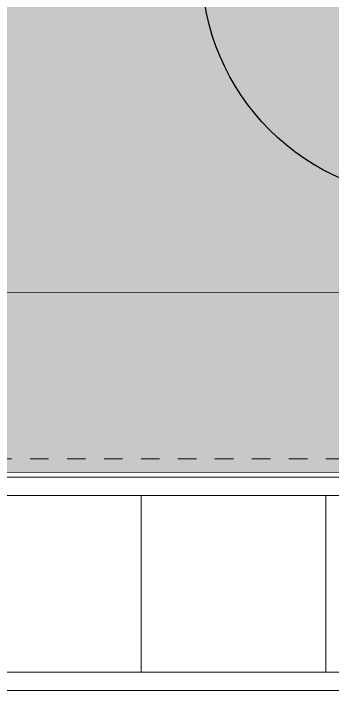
# Model space of a CAD drawing. Header units: metres. Extents: x 349703 to 349913, y 9282546 to 9282694.
# Drawn here: x 349719.342 to 349721.066, y 9282655.358 to 9282659.036 of the extents above; entities that cross this region are included whole.
import ezdxf

# ---------------------------------------------------------------- set-up
doc = ezdxf.new("R2010")
doc.units = ezdxf.units.M
doc.header["$LTSCALE"] = 0.25
doc.linetypes.add('B. SUM 2$0$HIDDEN', pattern=[0.375, 0.25, -0.125])
for name, color, linetype, lineweight in [('AREA-VERDE', 3, 'CONTINUOUS', 9), ('ARQ-FONDO', 253, 'CONTINUOUS', 9), ('LLORAD-TEXTO', 1, 'CONTINUOUS', 25)]:
    doc.layers.add(name, color=color, linetype=linetype, lineweight=lineweight)

# ---------------------------------------------------------------- blocks, each defined once
blk = doc.blocks.new('VERDAD88')
at = {"layer": 'ARQ-FONDO'}
blk.add_lwpolyline([(350743.9086, 9282653.5361), (350747.6578, 9282653.5361), (350747.6578, 9282652.3811), (350743.9086, 9282652.3811)], close=True, dxfattribs=at)
at = {"layer": 'ARQ-FONDO', "flags": 128}
blk.add_lwpolyline([(350744.0086, 9282653.4361), (350747.5578, 9282653.4361), (350747.5578, 9282652.4811), (350744.0086, 9282652.4811)], close=True, dxfattribs=at)
for points in [[(350745.7578, 9282652.4811), (350745.7578, 9282653.4361)], [(350746.7578, 9282652.4811), (350746.7578, 9282653.4361)]]:
    blk.add_lwpolyline(points, dxfattribs=at)

msp = doc.modelspace()

# ---------------------------------------------------------------- hatches: boundary and pattern name
at = {"layer": 'AREA-VERDE', "lineweight": 0, "true_color": 0xc4e4b2, "transparency": 33554687}
h = msp.add_hatch(color=3, dxfattribs=at)
h.dxf.hatch_style = 1
h.paths.add_polyline_path([(349745.5061, 9282662.0658), (349717.9307, 9282662.0658), (349717.9307, 9282656.5561), (349745.5061, 9282656.5561)])
h.paths.add_polyline_path([(349744.5061, 9282661.0658), (349744.5061, 9282657.5561), (349718.9307, 9282657.5561), (349718.9307, 9282661.0658)], flags=16)
at = {"layer": 'AREA-VERDE', "lineweight": 0, "true_color": 0xc4e4b2, "transparency": 33554610}
h = msp.add_hatch(color=3, dxfattribs=at)
h.dxf.hatch_style = 1
h.paths.add_polyline_path([(349744.5061, 9282661.0658), (349718.9307, 9282661.0658), (349718.9307, 9282657.5561), (349744.5061, 9282657.5561)])

# ---------------------------------------------------------------- linework, layer by layer
at = {"layer": 'ARQ-FONDO'}
for points in [[(349717.9305, 9282662.0627), (349745.5061, 9282662.0658), (349745.5061, 9282656.5561), (349717.9305, 9282656.553)], [(349718.9305, 9282661.0882), (349744.5061, 9282661.0911), (349744.5061, 9282657.5306), (349718.9305, 9282657.5277)]]:
    msp.add_lwpolyline(points, close=True, dxfattribs=at)
at = {"layer": 'ARQ-FONDO', "linetype": 'B. SUM 2$0$HIDDEN'}
msp.add_lwpolyline([(349717.8305, 9282656.6276), (349744.9805, 9282656.6276), (349744.9805, 9282642.7776), (349717.8305, 9282642.7776)], close=True, dxfattribs=at)
at = {"layer": 'LLORAD-TEXTO'}
msp.add_circle((349721.61, 9282659.29), 1.25, dxfattribs=at)

# ---------------------------------------------------------------- block references
at = {"layer": 'ARQ-FONDO'}
msp.add_blockref('VERDAD88', (-1025.7273, 2.9916), dxfattribs=at)

doc.saveas('drawing.dxf')
